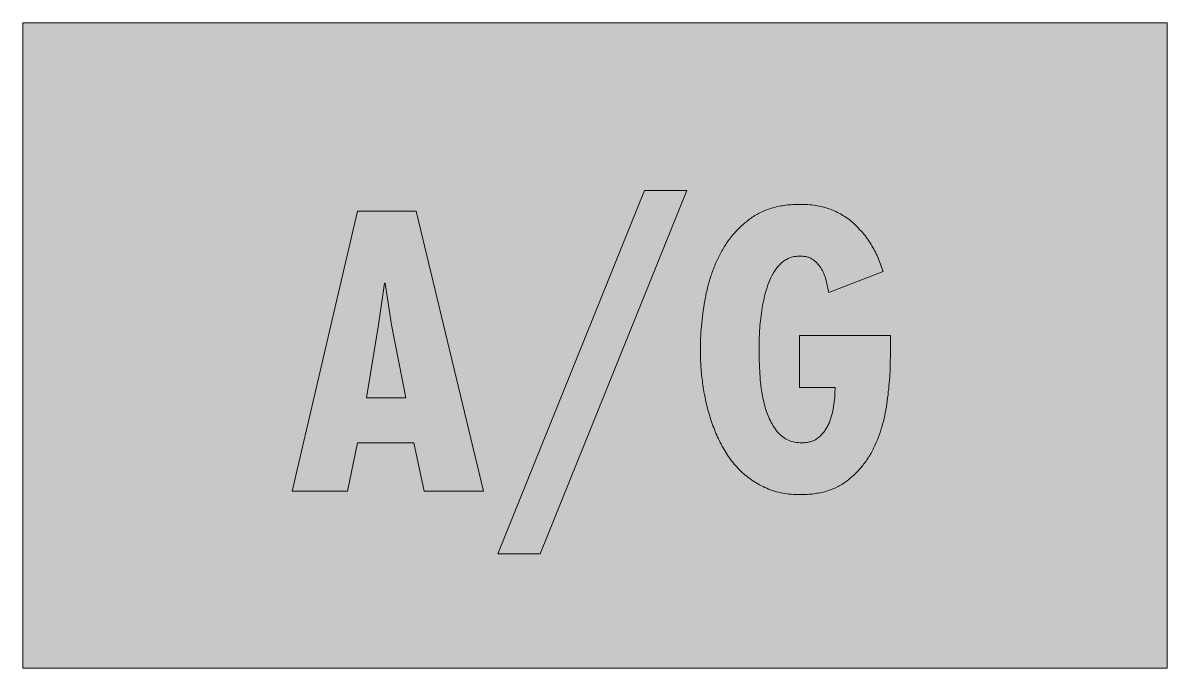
# Model space of a CAD drawing. Header units: inches. Extents: x 98.1 to 112.1, y 144.8 to 152.6.
import ezdxf

# ---------------------------------------------------------------- set-up
doc = ezdxf.new("R2010")
doc.units = ezdxf.units.IN
doc.header["$MEASUREMENT"] = 0

# ---------------------------------------------------------------- blocks, each defined once
blk = doc.blocks.new('block 2')
at = {"true_color": 0xffffff}
h = blk.add_hatch(color=7, dxfattribs=at)
h.dxf.hatch_style = 2
h.paths.add_polyline_path([(98.143, 144.759), (112.113, 144.759), (112.113, 152.633), (98.143, 152.633)])
at = {"color": 7, "lineweight": 5, "true_color": 0xffffff}
blk.add_lwpolyline([(98.143, 144.759), (112.113, 144.759), (112.113, 152.633), (98.143, 152.633), (98.143, 144.759)], dxfattribs=at)
blk = doc.blocks.new('block 3')
at = {"color": 7, "lineweight": 5, "true_color": 0xffffff}
blk.add_open_spline([(107.637, 149.786), (107.618, 149.786), (107.6, 149.786), (107.582, 149.784), (107.565, 149.782), (107.547, 149.779), (107.531, 149.775), (107.514, 149.77), (107.499, 149.764), (107.484, 149.757), (107.469, 149.75), (107.454, 149.741), (107.441, 149.732), (107.427, 149.722), (107.414, 149.711), (107.401, 149.7), (107.389, 149.688), (107.377, 149.675), (107.365, 149.663), (107.353, 149.649), (107.342, 149.635), (107.332, 149.62), (107.321, 149.605), (107.311, 149.589), (107.302, 149.573), (107.282, 149.539), (107.265, 149.503), (107.25, 149.466), (107.235, 149.427), (107.222, 149.386), (107.211, 149.346), (107.199, 149.304), (107.189, 149.261), (107.181, 149.218), (107.172, 149.176), (107.165, 149.134), (107.159, 149.092), (107.153, 149.05), (107.148, 149.009), (107.144, 148.967), (107.14, 148.927), (107.138, 148.887), (107.136, 148.847), (107.134, 148.811), (107.133, 148.774), (107.132, 148.738), (107.132, 148.708), (107.132, 148.677), (107.131, 148.647), (107.131, 148.624), (107.131, 148.601), (107.132, 148.577), (107.132, 148.551), (107.133, 148.525), (107.134, 148.499), (107.135, 148.471), (107.136, 148.442), (107.138, 148.414), (107.139, 148.383), (107.141, 148.351), (107.143, 148.32), (107.145, 148.288), (107.147, 148.256), (107.151, 148.223), (107.154, 148.192), (107.159, 148.16), (107.164, 148.128), (107.169, 148.097), (107.175, 148.066), (107.182, 148.036), (107.189, 148.005), (107.196, 147.974), (107.204, 147.944), (107.213, 147.915), (107.222, 147.885), (107.233, 147.857), (107.243, 147.829), (107.255, 147.802), (107.269, 147.776), (107.282, 147.751), (107.296, 147.726), (107.312, 147.703), (107.327, 147.679), (107.343, 147.657), (107.362, 147.635), (107.379, 147.615), (107.399, 147.596), (107.42, 147.58), (107.442, 147.564), (107.465, 147.551), (107.489, 147.54), (107.514, 147.529), (107.541, 147.521), (107.568, 147.516), (107.597, 147.511), (107.627, 147.51), (107.657, 147.508), (107.677, 147.509), (107.698, 147.51), (107.718, 147.513), (107.736, 147.516), (107.755, 147.52), (107.773, 147.526), (107.79, 147.532), (107.806, 147.54), (107.822, 147.549), (107.837, 147.558), (107.852, 147.569), (107.865, 147.581), (107.879, 147.593), (107.891, 147.605), (107.903, 147.619), (107.915, 147.633), (107.926, 147.647), (107.936, 147.661), (107.946, 147.676), (107.956, 147.691), (107.965, 147.707), (107.974, 147.724), (107.981, 147.741), (107.989, 147.758), (108.003, 147.793), (108.015, 147.829), (108.024, 147.866), (108.033, 147.903), (108.04, 147.941), (108.045, 147.979), (108.05, 148.016), (108.054, 148.052), (108.056, 148.088), (108.058, 148.12), (108.058, 148.151), (108.059, 148.183), (108.059, 148.183), (107.626, 148.183), (107.626, 148.183), (107.626, 148.183), (107.626, 148.816), (107.626, 148.816), (107.626, 148.816), (108.734, 148.816), (108.734, 148.816), (108.734, 148.816), (108.734, 148.551), (108.734, 148.551), (108.733, 148.505), (108.733, 148.46), (108.731, 148.414), (108.73, 148.368), (108.727, 148.321), (108.723, 148.275), (108.72, 148.227), (108.715, 148.179), (108.709, 148.131), (108.704, 148.082), (108.698, 148.033), (108.691, 147.985), (108.684, 147.936), (108.675, 147.888), (108.665, 147.84), (108.655, 147.793), (108.643, 147.747), (108.629, 147.701), (108.616, 147.657), (108.6, 147.613), (108.584, 147.569), (108.567, 147.526), (108.549, 147.485), (108.53, 147.444), (108.51, 147.403), (108.488, 147.364), (108.464, 147.326), (108.441, 147.289), (108.415, 147.254), (108.387, 147.22), (108.359, 147.186), (108.329, 147.154), (108.298, 147.123), (108.266, 147.093), (108.232, 147.064), (108.196, 147.038), (108.178, 147.024), (108.159, 147.011), (108.14, 147), (108.121, 146.988), (108.101, 146.977), (108.08, 146.967), (108.059, 146.956), (108.038, 146.947), (108.016, 146.939), (107.994, 146.93), (107.971, 146.922), (107.948, 146.916), (107.924, 146.909), (107.9, 146.904), (107.876, 146.899), (107.851, 146.894), (107.825, 146.889), (107.8, 146.886), (107.773, 146.882), (107.747, 146.88), (107.72, 146.878), (107.692, 146.877), (107.663, 146.876), (107.635, 146.876), (107.598, 146.876), (107.56, 146.877), (107.523, 146.88), (107.487, 146.883), (107.452, 146.888), (107.417, 146.895), (107.384, 146.901), (107.35, 146.909), (107.318, 146.919), (107.286, 146.929), (107.255, 146.94), (107.225, 146.953), (107.195, 146.966), (107.166, 146.98), (107.138, 146.996), (107.11, 147.011), (107.083, 147.027), (107.056, 147.044), (107.03, 147.062), (107.004, 147.081), (106.98, 147.1), (106.955, 147.12), (106.932, 147.141), (106.909, 147.163), (106.886, 147.185), (106.865, 147.208), (106.844, 147.232), (106.823, 147.255), (106.802, 147.28), (106.783, 147.305), (106.764, 147.331), (106.746, 147.357), (106.729, 147.384), (106.712, 147.411), (106.695, 147.439), (106.68, 147.468), (106.664, 147.497), (106.65, 147.526), (106.636, 147.556), (106.621, 147.586), (106.608, 147.616), (106.595, 147.647), (106.583, 147.678), (106.571, 147.709), (106.56, 147.74), (106.549, 147.772), (106.538, 147.804), (106.528, 147.836), (106.508, 147.902), (106.491, 147.968), (106.477, 148.034), (106.463, 148.101), (106.451, 148.168), (106.442, 148.235), (106.433, 148.302), (106.425, 148.368), (106.421, 148.435), (106.417, 148.499), (106.415, 148.564), (106.414, 148.629), (106.415, 148.678), (106.415, 148.728), (106.417, 148.778), (106.419, 148.829), (106.423, 148.879), (106.427, 148.93), (106.432, 148.982), (106.438, 149.033), (106.444, 149.085), (106.451, 149.137), (106.459, 149.189), (106.468, 149.241), (106.477, 149.293), (106.488, 149.345), (106.5, 149.396), (106.513, 149.446), (106.527, 149.495), (106.543, 149.544), (106.559, 149.592), (106.577, 149.639), (106.596, 149.686), (106.615, 149.731), (106.637, 149.776), (106.66, 149.82), (106.683, 149.863), (106.708, 149.905), (106.735, 149.945), (106.762, 149.985), (106.791, 150.023), (106.822, 150.059), (106.853, 150.094), (106.887, 150.128), (106.922, 150.16), (106.957, 150.192), (106.994, 150.223), (107.033, 150.25), (107.053, 150.264), (107.073, 150.278), (107.094, 150.29), (107.115, 150.302), (107.136, 150.314), (107.158, 150.324), (107.181, 150.335), (107.204, 150.344), (107.227, 150.353), (107.251, 150.361), (107.275, 150.369), (107.3, 150.376), (107.325, 150.384), (107.351, 150.39), (107.377, 150.395), (107.404, 150.4), (107.431, 150.404), (107.458, 150.408), (107.486, 150.412), (107.515, 150.414), (107.543, 150.416), (107.573, 150.418), (107.602, 150.418), (107.632, 150.418), (107.664, 150.418), (107.696, 150.418), (107.728, 150.415), (107.758, 150.413), (107.789, 150.409), (107.819, 150.404), (107.849, 150.399), (107.878, 150.394), (107.907, 150.387), (107.935, 150.38), (107.962, 150.371), (107.989, 150.362), (108.016, 150.352), (108.043, 150.342), (108.068, 150.33), (108.094, 150.318), (108.118, 150.305), (108.143, 150.291), (108.167, 150.276), (108.191, 150.262), (108.213, 150.245), (108.236, 150.229), (108.258, 150.211), (108.279, 150.192), (108.3, 150.173), (108.321, 150.153), (108.34, 150.132), (108.36, 150.112), (108.379, 150.091), (108.398, 150.069), (108.416, 150.048), (108.433, 150.025), (108.45, 150.002), (108.467, 149.978), (108.483, 149.954), (108.498, 149.93), (108.513, 149.905), (108.527, 149.879), (108.541, 149.854), (108.555, 149.827), (108.568, 149.8), (108.58, 149.773), (108.592, 149.745), (108.604, 149.716), (108.614, 149.688), (108.625, 149.658), (108.634, 149.628), (108.644, 149.599), (108.644, 149.599), (107.983, 149.344), (107.983, 149.344), (107.978, 149.366), (107.973, 149.388), (107.968, 149.411), (107.963, 149.436), (107.957, 149.461), (107.951, 149.485), (107.944, 149.511), (107.937, 149.535), (107.927, 149.56), (107.918, 149.583), (107.907, 149.607), (107.894, 149.628), (107.881, 149.65), (107.866, 149.67), (107.849, 149.689), (107.833, 149.708), (107.815, 149.726), (107.794, 149.74), (107.784, 149.748), (107.773, 149.754), (107.761, 149.76), (107.749, 149.766), (107.737, 149.771), (107.724, 149.775), (107.71, 149.779), (107.696, 149.782), (107.682, 149.783), (107.667, 149.785), (107.652, 149.785), (107.637, 149.786)], degree=3, knots=[0, 0, 0, 0, 1, 1, 1, 2, 2, 2, 3, 3, 3, 4, 4, 4, 5, 5, 5, 6, 6, 6, 7, 7, 7, 8, 8, 8, 9, 9, 9, 10, 10, 10, 11, 11, 11, 12, 12, 12, 13, 13, 13, 14, 14, 14, 15, 15, 15, 16, 16, 16, 17, 17, 17, 18, 18, 18, 19, 19, 19, 20, 20, 20, 21, 21, 21, 22, 22, 22, 23, 23, 23, 24, 24, 24, 25, 25, 25, 26, 26, 26, 27, 27, 27, 28, 28, 28, 29, 29, 29, 30, 30, 30, 31, 31, 31, 32, 32, 32, 33, 33, 33, 34, 34, 34, 35, 35, 35, 36, 36, 36, 37, 37, 37, 38, 38, 38, 39, 39, 39, 40, 40, 40, 41, 41, 41, 42, 42, 42, 43, 43, 43, 44, 44, 44, 45, 45, 45, 46, 46, 46, 47, 47, 47, 48, 48, 48, 49, 49, 49, 50, 50, 50, 51, 51, 51, 52, 52, 52, 53, 53, 53, 54, 54, 54, 55, 55, 55, 56, 56, 56, 57, 57, 57, 58, 58, 58, 59, 59, 59, 60, 60, 60, 61, 61, 61, 62, 62, 62, 63, 63, 63, 64, 64, 64, 65, 65, 65, 66, 66, 66, 67, 67, 67, 68, 68, 68, 69, 69, 69, 70, 70, 70, 71, 71, 71, 72, 72, 72, 73, 73, 73, 74, 74, 74, 75, 75, 75, 76, 76, 76, 77, 77, 77, 78, 78, 78, 79, 79, 79, 80, 80, 80, 81, 81, 81, 82, 82, 82, 83, 83, 83, 84, 84, 84, 85, 85, 85, 86, 86, 86, 87, 87, 87, 88, 88, 88, 89, 89, 89, 90, 90, 90, 91, 91, 91, 92, 92, 92, 93, 93, 93, 94, 94, 94, 95, 95, 95, 96, 96, 96, 97, 97, 97, 98, 98, 98, 99, 99, 99, 100, 100, 100, 101, 101, 101, 102, 102, 102, 103, 103, 103, 104, 104, 104, 105, 105, 105, 106, 106, 106, 107, 107, 107, 108, 108, 108, 109, 109, 109, 110, 110, 110, 111, 111, 111, 112, 112, 112, 113, 113, 113, 114, 114, 114, 115, 115, 115, 116, 116, 116, 117, 117, 117, 118, 118, 118, 119, 119, 119, 120, 120, 120, 121, 121, 121, 122, 122, 122, 123, 123, 123, 124, 124, 124, 125, 125, 125, 126, 126, 126, 127, 127, 127, 128, 128, 128, 129, 129, 129, 130, 130, 130, 131, 131, 131, 132, 132, 132, 133, 133, 133, 134, 134, 134, 135, 135, 135, 135], dxfattribs=at)
blk = doc.blocks.new('block 4')
at = {"color": 7, "lineweight": 5, "true_color": 0xffffff}
blk.add_lwpolyline([(103.044, 146.918), (102.917, 147.508), (102.229, 147.508), (102.106, 146.918), (101.431, 146.918), (102.229, 150.334), (102.944, 150.334), (103.768, 146.918), (103.044, 146.918)], dxfattribs=at)
blk = doc.blocks.new('block 5')
at = {"color": 7, "lineweight": 5, "true_color": 0xffffff}
blk.add_lwpolyline([(106.25, 150.587), (104.46, 146.155), (103.94, 146.155), (105.731, 150.587), (106.25, 150.587)], dxfattribs=at)
blk = doc.blocks.new('block 6')
at = {"true_color": 0xffffff}
h = blk.add_hatch(color=7, dxfattribs=at)
h.dxf.hatch_style = 2
h.paths.add_polyline_path([(102.484, 148.949), (102.338, 148.057), (102.817, 148.057), (102.643, 148.949), (102.566, 149.455), (102.557, 149.455)])
at = {"color": 7, "lineweight": 5, "true_color": 0xffffff}
blk.add_lwpolyline([(102.484, 148.949), (102.338, 148.057), (102.817, 148.057), (102.643, 148.949), (102.566, 149.455), (102.557, 149.455), (102.484, 148.949)], dxfattribs=at)

msp = doc.modelspace()

# ---------------------------------------------------------------- block references
for name in ['block 2', 'block 5', 'block 4', 'block 3', 'block 6']:
    msp.add_blockref(name, (0, 0))

doc.saveas('drawing.dxf')
